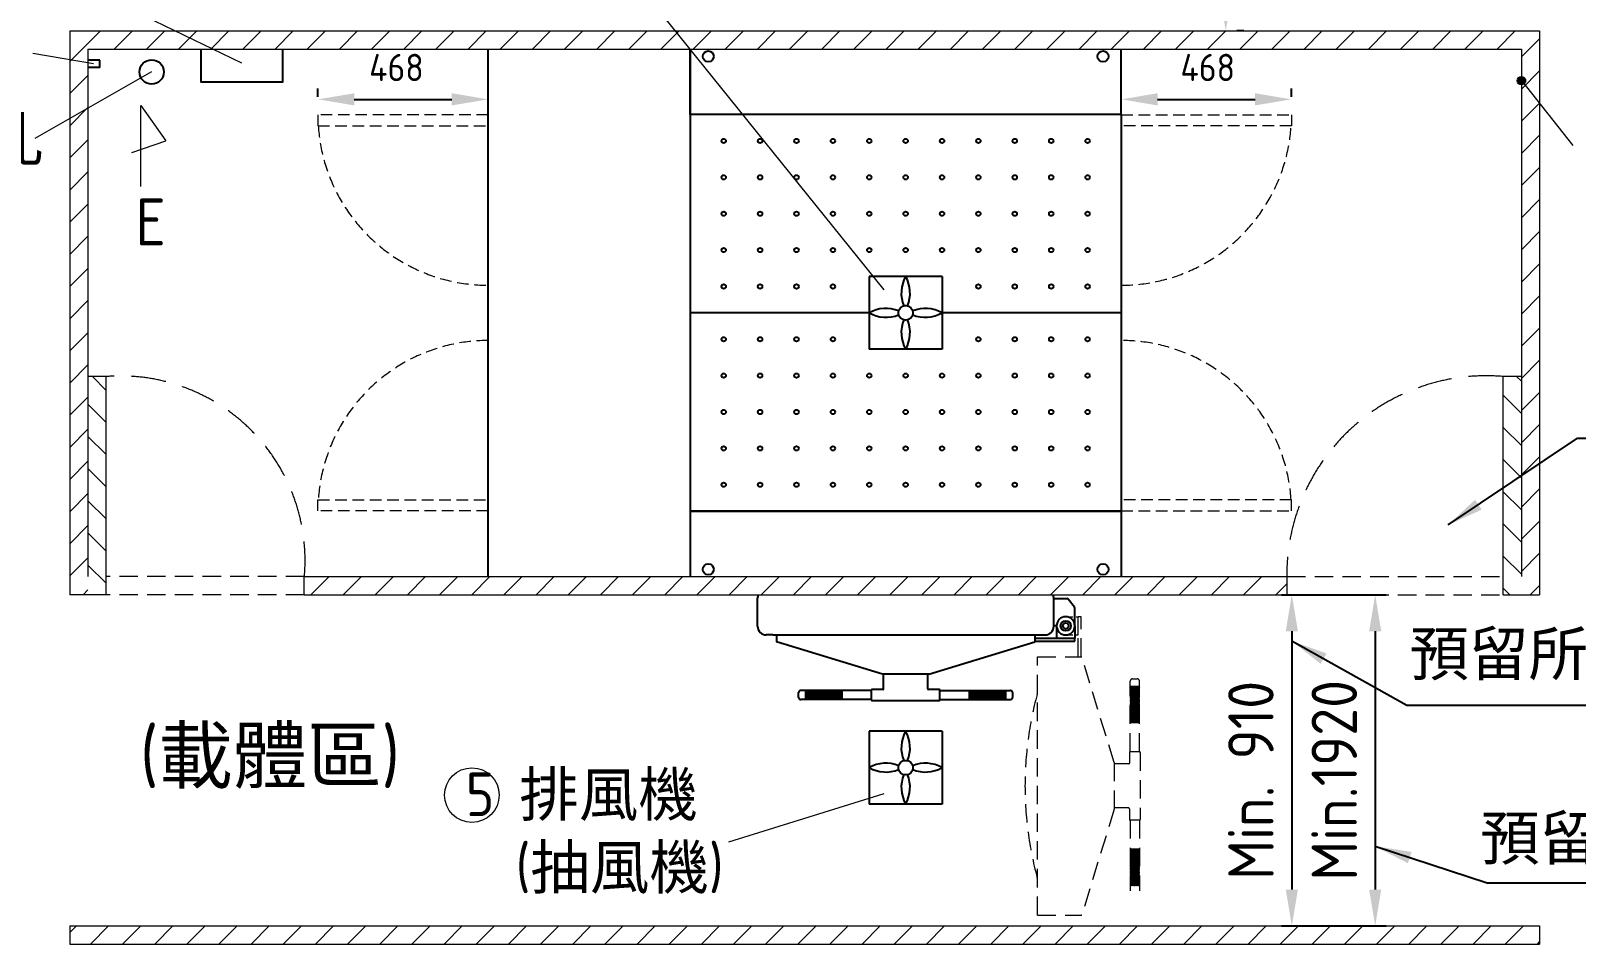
# Model space of a CAD drawing. Header units: millimetres. Extents: x 0 to 16115, y -10 to 11340.
# Drawn here: x 9635 to 13882, y 6828 to 9338 of the extents above; entities that cross this region are included whole.
import ezdxf

# ---------------------------------------------------------------- set-up
doc = ezdxf.new("R2010")
doc.units = ezdxf.units.MM
doc.header["$MEASUREMENT"] = 0
doc.linetypes.add('HIDDEN', pattern=[9.525, 6.35, -3.175])
doc.layers.get('0').update_dxf_attribs({"lineweight": 25})
for name, color, linetype, lineweight in [('D', 3, 'Continuous', 13), ('H', 2, 'HIDDEN', 15), ('S', 4, 'Continuous', 15)]:
    doc.layers.add(name, color=color, linetype=linetype, lineweight=lineweight)
doc.styles.get("Standard").update_dxf_attribs({"font": 'KAIU.TTF'})
doc.styles.add('STU25', font='isocp2.shx')
doc.dimstyles.new('STU25', dxfattribs={"dimscale": 50, "dimtxt": 2.5, "dimasz": 2, "dimexe": 0.6, "dimexo": 1, "dimgap": 1, "dimtad": 1, "dimdsep": 46, "dimtxsty": 'STU25', "dimcen": 2, "dimazin": 2, "dimtfac": 1, "dimtmove": 0, "dimatfit": 3, "dimfxl": 0, "dimtolj": 1, "dimtzin": 0, "dimarcsym": 0})
doc.dimstyles.new('STU25$7', dxfattribs={"dimscale": 50, "dimtxt": 2.5, "dimasz": 2, "dimexe": 1.25, "dimexo": 0.625, "dimgap": 1, "dimtad": 0, "dimdec": 4, "dimdsep": 46, "dimtxsty": 'STU25', "dimcen": 2.5, "dimazin": 2, "dimtfac": 1, "dimtdec": 4, "dimtmove": 0, "dimatfit": 3, "dimfxl": 0, "dimtolj": 1, "dimtzin": 0, "dimarcsym": 0})
pattern_1 = [(45, (5042.114, 19395.65), (-44.19417, 44.19417), [])]

# ---------------------------------------------------------------- blocks, each defined once
blk = doc.blocks.new('*D3')
at = {"layer": 'D', "color": 0, "lineweight": -2}
for p, q in [((13072.5, 7788.1), (13360.3, 7788.1)), ((13330.3, 7688.1), (13330.3, 6978.1)), ((13072.5, 6878.1), (13360.3, 6878.1))]:
    blk.add_line(p, q, dxfattribs=at)
at = {"layer": 'D', "color": 0}
for points in [[(13346.9, 7688.1), (13313.6, 7688.1), (13330.3, 7788.1)], [(13313.6, 6978.1), (13346.9, 6978.1), (13330.3, 6878.1)]]:
    blk.add_solid(points, dxfattribs=at)
at = {"layer": 'Defpoints', "color": 0}
for p in [(13022.5, 7788.1), (13022.5, 6878.1), (13330.3, 6878.1)]:
    blk.add_point(p, dxfattribs=at)
at = {"layer": 'D', "color": 0, "insert": (13217.8, 7278.1), "char_height": 125, "attachment_point": 5, "rotation": 90, "style": 'STU25'}
blk.add_mtext('\\A1;{\\Fisocp2.shx;Min.1920}', dxfattribs=at)
blk = doc.blocks.new('*D9')
at = {"layer": 'D', "color": 0, "lineweight": -2}
for p, q in [((13072.5, 7788.1), (13131.1, 7788.1)), ((13101.1, 7688.1), (13101.1, 6978.1)), ((13072.5, 6878.1), (13131.1, 6878.1))]:
    blk.add_line(p, q, dxfattribs=at)
at = {"layer": 'D', "color": 0}
for points in [[(13117.8, 7688.1), (13084.4, 7688.1), (13101.1, 7788.1)], [(13084.4, 6978.1), (13117.8, 6978.1), (13101.1, 6878.1)]]:
    blk.add_solid(points, dxfattribs=at)
at = {"layer": 'Defpoints', "color": 0}
for p in [(13022.5, 7788.1), (13022.5, 6878.1), (13101.1, 6878.1)]:
    blk.add_point(p, dxfattribs=at)
at = {"layer": 'D', "color": 0, "insert": (12988.6, 7278.1), "char_height": 125, "attachment_point": 5, "rotation": 90, "style": 'STU25'}
blk.add_mtext('\\A1;{\\Fisocp2.shx;Min. 910}', dxfattribs=at)
blk = doc.blocks.new('*D20')
at = {"layer": 'D', "color": 0, "lineweight": -2}
for p, q in [((12572.6, 10218.4), (12949.5, 10218.4)), ((12919.5, 10118.4), (12919.5, 9438.1)), ((12969.5, 9338.1), (12949.5, 9338.1))]:
    blk.add_line(p, q, dxfattribs=at)
at = {"layer": 'D', "color": 0}
for points in [[(12936.2, 10118.4), (12902.9, 10118.4), (12919.5, 10218.4)], [(12902.9, 9438.1), (12936.2, 9438.1), (12919.5, 9338.1)]]:
    blk.add_solid(points, dxfattribs=at)
at = {"layer": 'Defpoints', "color": 0}
for p in [(12522.6, 10218.4), (12919.5, 9338.1), (12919.5, 9338.1)]:
    blk.add_point(p, dxfattribs=at)
at = {"layer": 'D', "color": 0, "insert": (12807, 9778.2), "char_height": 125, "attachment_point": 5, "rotation": 90, "style": 'STU25'}
blk.add_mtext('\\A1;880', dxfattribs=at)
blk = doc.blocks.new('*D29')
at = {"layer": 'Defpoints', "color": 0}
for p in [(13100.1, 9150), (12632.1, 9108.1), (13100.1, 9107.1)]:
    blk.add_point(p, dxfattribs=at)
at = {"layer": 'S', "color": 0, "lineweight": -2}
for p, q in [((12632.1, 9158.1), (12632.1, 9180)), ((13100.1, 9157.1), (13100.1, 9180)), ((12732.1, 9150), (13000.1, 9150))]:
    blk.add_line(p, q, dxfattribs=at)
at = {"layer": 'S', "color": 0}
for points in [[(12732.1, 9166.7), (12732.1, 9133.3), (12632.1, 9150)], [(13000.1, 9133.3), (13000.1, 9166.7), (13100.1, 9150)]]:
    blk.add_solid(points, dxfattribs=at)
at = {"layer": 'S', "color": 0, "insert": (12870, 9237.5), "char_height": 75, "attachment_point": 5, "style": 'STU25'}
blk.add_mtext('\\A1;468', dxfattribs=at)
blk = doc.blocks.new('*D30')
at = {"layer": 'Defpoints', "color": 0}
for p in [(10892.1, 9150), (10424.1, 9107.1), (10892.1, 9107.1)]:
    blk.add_point(p, dxfattribs=at)
at = {"layer": 'S', "color": 0, "lineweight": -2}
for p, q in [((10424.1, 9157.1), (10424.1, 9180)), ((10892.1, 9157.1), (10892.1, 9180)), ((10524.1, 9150), (10792.1, 9150))]:
    blk.add_line(p, q, dxfattribs=at)
at = {"layer": 'S', "color": 0}
for points in [[(10524.1, 9166.7), (10524.1, 9133.3), (10424.1, 9150)], [(10792.1, 9133.3), (10792.1, 9166.7), (10892.1, 9150)]]:
    blk.add_solid(points, dxfattribs=at)
at = {"layer": 'S', "color": 0, "insert": (10640, 9237.5), "char_height": 75, "attachment_point": 5, "style": 'STU25'}
blk.add_mtext('\\A1;468', dxfattribs=at)

msp = doc.modelspace()

# ---------------------------------------------------------------- hatches: boundary and pattern name
msp.add_hatch(color=256).paths.add_polyline_path([(13721.387, 9201.369, 1), (13742.908, 9201.369, 1)])
at = {"layer": 'H', "ltscale": 5}
h = msp.add_hatch(dxfattribs=at)
h.set_pattern_fill('ANSI31', color=256, scale=500, style=0)
h.set_pattern_definition([(45, (-15540.395, -4626.37), (-44.19417, 44.19417), [])])
h.paths.add_polyline_path([(13782.148, 7788.086), (13782.148, 9338.086), (9742.148, 9338.086), (9742.148, 7788.086), (9792.148, 7788.086), (9792.148, 7838.086), (9792.148, 8388.086), (9792.148, 9288.086), (13732.148, 9288.086), (13732.148, 9212.13, -0.41421356), (13742.908, 9201.369, -0.41421356), (13732.148, 9190.608), (13732.148, 7838.086), (13732.148, 7788.086)])
h = msp.add_hatch(dxfattribs=at)
h.set_pattern_fill('ANSI31', color=256, scale=500, angle=90, style=0)
h.set_pattern_definition([(135, (225066.15, 23908.043), (-44.194174, -44.194174), [])])
h.paths.add_polyline_path([(9792.148, 7788.086), (9842.148, 7788.086), (9842.148, 8388.086), (9792.148, 8388.086), (9792.148, 7838.086)])
h = msp.add_hatch(dxfattribs=at)
h.set_pattern_fill('ANSI31', color=256, scale=500, angle=90, style=0)
h.set_pattern_definition([(135, (226506.15, 23908.043), (-44.194174, -44.194174), [])])
h.paths.add_polyline_path([(13732.148, 7788.086), (13682.148, 7788.086), (13682.148, 8389.17), (13732.148, 8389.17)])
h = msp.add_hatch(dxfattribs=at)
h.set_pattern_fill('ANSI31', color=256, scale=500, style=0)
h.set_pattern_definition(pattern_1)
edge = h.paths.add_edge_path()
edge.add_line((10386.363, 7788.086), (13087.932, 7788.086))
edge.add_line((13087.932, 7788.086), (13087.932, 7838.086))
edge.add_line((10386.363, 7838.086), (13087.932, 7838.086))
edge.add_line((10386.363, 7788.086), (10386.363, 7838.086))
h = msp.add_hatch(dxfattribs=at)
h.set_pattern_fill('ANSI31', color=256, scale=500, style=0)
h.set_pattern_definition(pattern_1)
edge = h.paths.add_edge_path()
edge.add_line((9742.148, 6878.086), (9742.148, 6828.086))
edge.add_line((9742.148, 6828.086), (13782.148, 6828.086))
edge.add_line((13782.148, 6878.086), (13782.148, 6828.086))
edge.add_line((9742.148, 6878.086), (13782.148, 6878.086))

# ---------------------------------------------------------------- linework, layer by layer
for p, q in [((10892.148, 7838.086), (10892.148, 9288.086)), ((11447.148, 9288.086), (11447.148, 7838.086)), ((11447.148, 9108.086), (11447.148, 9288.086)), ((12632.148, 9108.086), (12632.148, 9288.086)), ((12632.148, 9108.086), (11447.148, 9108.086)), ((12632.148, 9108.086), (11447.148, 9108.086)), ((11447.148, 9108.086), (11447.148, 8563.086)), ((12632.148, 9108.086), (12632.148, 8563.086)), ((11447.148, 8563.086), (11447.148, 8018.086)), ((11939.648, 8563.086), (11447.148, 8563.086)), ((11939.648, 8563.086), (11447.148, 8563.086)), ((12632.148, 8563.086), (12139.648, 8563.086)), ((12632.148, 8563.086), (12139.648, 8563.086)), ((12632.148, 8563.086), (12632.148, 8018.086)), ((11447.148, 8018.086), (12632.148, 8018.086)), ((11447.148, 8018.086), (11447.148, 7838.086)), ((12632.148, 8018.086), (11447.148, 8018.086)), ((12632.148, 8018.086), (12632.148, 7838.086)), ((11632.648, 7701.785), (11632.648, 7778.785)), ((12446.648, 7701.785), (12446.648, 7778.785)), ((12446.648, 7702.785), (12446.648, 7777.785)), ((12446.648, 7777.785), (12454.648, 7777.785)), ((12454.648, 7777.785), (12482.244, 7777.785)), ((12503.552, 7754.155), (12486.149, 7775.909)), ((12504.648, 7702.785), (12504.648, 7751.031)), ((12454.648, 7702.785), (12446.648, 7702.785)), ((12454.648, 7702.785), (12454.648, 7668.785)), ((12504.648, 7702.785), (12504.648, 7668.785)), ((11674.648, 7677.785), (11656.648, 7677.785)), ((11674.648, 7677.785), (12422.648, 7677.785)), ((11684.648, 7677.785), (11684.648, 7658.785)), ((11975.648, 7569.786), (11684.648, 7658.785)), ((12103.648, 7569.786), (12394.648, 7658.785)), ((12394.648, 7677.785), (12394.648, 7658.785)), ((12394.648, 7668.785), (12504.648, 7668.785)), ((12394.648, 7660.785), (12504.648, 7660.785)), ((12404.648, 7677.785), (12422.648, 7677.785)), ((12454.648, 7668.785), (12504.648, 7668.785)), ((12504.648, 7660.785), (12504.648, 7668.785)), ((12103.648, 7569.786), (11975.648, 7569.786)), ((11979.148, 7529.786), (11979.148, 7569.786)), ((12100.148, 7529.786), (12100.148, 7569.786)), ((11745.541, 7506.086), (11745.541, 7519.486)), ((11945.541, 7525.486), (11751.541, 7525.486)), ((11765.541, 7502.509), (11788.519, 7525.486)), ((11765.541, 7504.509), (11786.519, 7525.486)), ((11765.541, 7506.509), (11784.519, 7525.486)), ((11765.541, 7500.509), (11790.519, 7525.486)), ((11765.541, 7514.509), (11776.519, 7525.486)), ((11765.541, 7516.509), (11774.519, 7525.486)), ((11765.541, 7512.509), (11778.519, 7525.486)), ((11765.541, 7500.086), (11765.541, 7525.486)), ((11765.541, 7508.509), (11782.519, 7525.486)), ((11765.541, 7510.509), (11780.519, 7525.486)), ((11765.541, 7518.509), (11772.519, 7525.486)), ((11765.541, 7524.509), (11766.519, 7525.486)), ((11765.541, 7522.509), (11768.519, 7525.486)), ((11765.541, 7520.509), (11770.519, 7525.486)), ((11789.355, 7500.086), (11765.541, 7523.9)), ((11787.355, 7500.086), (11765.541, 7521.9)), ((11785.355, 7500.086), (11765.541, 7519.9)), ((11783.355, 7500.086), (11765.541, 7517.9)), ((11791.355, 7500.086), (11765.955, 7525.486)), ((11767.119, 7500.086), (11792.519, 7525.486)), ((11793.355, 7500.086), (11767.955, 7525.486)), ((11769.119, 7500.086), (11794.519, 7525.486)), ((11795.355, 7500.086), (11769.955, 7525.486)), ((11771.119, 7500.086), (11796.519, 7525.486)), ((11797.355, 7500.086), (11771.955, 7525.486)), ((11773.119, 7500.086), (11798.519, 7525.486)), ((11799.355, 7500.086), (11773.955, 7525.486)), ((11775.119, 7500.086), (11800.519, 7525.486)), ((11801.355, 7500.086), (11775.955, 7525.486)), ((11777.119, 7500.086), (11802.519, 7525.486)), ((11803.355, 7500.086), (11777.955, 7525.486)), ((11779.119, 7500.086), (11804.519, 7525.486)), ((11805.355, 7500.086), (11779.955, 7525.486)), ((11781.119, 7500.086), (11806.519, 7525.486)), ((11807.355, 7500.086), (11781.955, 7525.486)), ((11783.119, 7500.086), (11808.519, 7525.486)), ((11809.355, 7500.086), (11783.955, 7525.486)), ((11785.119, 7500.086), (11810.519, 7525.486)), ((11811.355, 7500.086), (11785.955, 7525.486)), ((11787.119, 7500.086), (11812.519, 7525.486)), ((11813.355, 7500.086), (11787.955, 7525.486)), ((11789.119, 7500.086), (11814.519, 7525.486)), ((11815.355, 7500.086), (11789.955, 7525.486)), ((11791.119, 7500.086), (11816.519, 7525.486)), ((11817.355, 7500.086), (11791.955, 7525.486)), ((11793.119, 7500.086), (11818.519, 7525.486)), ((11819.355, 7500.086), (11793.955, 7525.486)), ((11795.119, 7500.086), (11820.519, 7525.486)), ((11821.355, 7500.086), (11795.955, 7525.486)), ((11797.119, 7500.086), (11822.519, 7525.486)), ((11823.355, 7500.086), (11797.955, 7525.486)), ((11799.119, 7500.086), (11824.519, 7525.486)), ((11825.355, 7500.086), (11799.955, 7525.486)), ((11801.119, 7500.086), (11826.519, 7525.486)), ((11827.355, 7500.086), (11801.955, 7525.486)), ((11803.119, 7500.086), (11828.519, 7525.486)), ((11829.355, 7500.086), (11803.955, 7525.486)), ((11805.119, 7500.086), (11830.519, 7525.486)), ((11831.355, 7500.086), (11805.955, 7525.486)), ((11807.119, 7500.086), (11832.519, 7525.486)), ((11833.355, 7500.086), (11807.955, 7525.486)), ((11809.119, 7500.086), (11834.519, 7525.486)), ((11835.355, 7500.086), (11809.955, 7525.486)), ((11811.119, 7500.086), (11836.519, 7525.486)), ((11837.355, 7500.086), (11811.955, 7525.486)), ((11813.119, 7500.086), (11838.519, 7525.486)), ((11839.355, 7500.086), (11813.955, 7525.486)), ((11815.119, 7500.086), (11840.519, 7525.486)), ((11841.355, 7500.086), (11815.955, 7525.486)), ((11817.119, 7500.086), (11842.519, 7525.486)), ((11843.355, 7500.086), (11817.955, 7525.486)), ((11819.119, 7500.086), (11844.519, 7525.486)), ((11845.355, 7500.086), (11819.955, 7525.486)), ((11821.119, 7500.086), (11846.519, 7525.486)), ((11847.355, 7500.086), (11821.955, 7525.486)), ((11823.119, 7500.086), (11848.519, 7525.486)), ((11849.355, 7500.086), (11823.955, 7525.486)), ((11825.119, 7500.086), (11850.519, 7525.486)), ((11851.355, 7500.086), (11825.955, 7525.486)), ((11827.119, 7500.086), (11852.519, 7525.486)), ((11853.355, 7500.086), (11827.955, 7525.486)), ((11829.119, 7500.086), (11854.519, 7525.486)), ((11855.355, 7500.086), (11829.955, 7525.486)), ((11831.119, 7500.086), (11856.519, 7525.486)), ((11857.355, 7500.086), (11831.955, 7525.486)), ((11833.119, 7500.086), (11858.519, 7525.486)), ((11859.355, 7500.086), (11833.955, 7525.486)), ((11835.119, 7500.086), (11860.519, 7525.486)), ((11861.355, 7500.086), (11835.955, 7525.486)), ((11837.119, 7500.086), (11862.519, 7525.486)), ((11863.355, 7500.086), (11837.955, 7525.486)), ((11839.119, 7500.086), (11864.519, 7525.486)), ((11865.355, 7500.086), (11839.955, 7525.486)), ((11841.119, 7500.086), (11865.541, 7524.509)), ((11865.541, 7501.9), (11841.955, 7525.486)), ((11843.119, 7500.086), (11865.541, 7522.509)), ((11865.541, 7503.9), (11843.955, 7525.486)), ((11845.119, 7500.086), (11865.541, 7520.509)), ((11865.541, 7505.9), (11845.955, 7525.486)), ((11847.119, 7500.086), (11865.541, 7518.509)), ((11865.541, 7507.9), (11847.955, 7525.486)), ((11865.541, 7509.9), (11849.955, 7525.486)), ((11865.541, 7511.9), (11851.955, 7525.486)), ((11865.541, 7513.9), (11853.955, 7525.486)), ((11865.541, 7515.9), (11855.955, 7525.486)), ((11865.541, 7517.9), (11857.955, 7525.486)), ((11865.541, 7519.9), (11859.955, 7525.486)), ((11865.541, 7521.9), (11861.955, 7525.486)), ((11865.541, 7523.9), (11863.955, 7525.486)), ((11865.541, 7500.086), (11865.541, 7525.486)), ((11945.541, 7499.786), (11945.541, 7525.786)), ((11977.148, 7527.786), (11947.541, 7527.786)), ((12131.754, 7527.786), (12102.148, 7527.786)), ((12133.754, 7499.786), (12133.754, 7525.786)), ((12133.754, 7525.486), (12327.754, 7525.486)), ((12228.177, 7525.486), (12213.754, 7511.063)), ((12230.177, 7525.486), (12213.754, 7509.063)), ((12232.177, 7525.486), (12213.754, 7507.063)), ((12234.177, 7525.486), (12213.754, 7505.063)), ((12236.177, 7525.486), (12213.754, 7503.063)), ((12238.177, 7525.486), (12213.754, 7501.063)), ((12213.754, 7525.486), (12213.754, 7500.086)), ((12218.177, 7525.486), (12213.754, 7521.063)), ((12220.177, 7525.486), (12213.754, 7519.063)), ((12222.177, 7525.486), (12213.754, 7517.063)), ((12224.177, 7525.486), (12213.754, 7515.063)), ((12226.177, 7525.486), (12213.754, 7513.063)), ((12216.177, 7525.486), (12213.754, 7523.063)), ((12213.754, 7523.673), (12237.34, 7500.086)), ((12213.754, 7521.673), (12235.34, 7500.086)), ((12213.754, 7519.673), (12233.34, 7500.086)), ((12213.754, 7517.673), (12231.34, 7500.086)), ((12213.94, 7525.486), (12239.34, 7500.086)), ((12240.177, 7525.486), (12214.777, 7500.086)), ((12215.94, 7525.486), (12241.34, 7500.086)), ((12242.177, 7525.486), (12216.777, 7500.086)), ((12217.94, 7525.486), (12243.34, 7500.086)), ((12244.177, 7525.486), (12218.777, 7500.086)), ((12219.94, 7525.486), (12245.34, 7500.086)), ((12246.177, 7525.486), (12220.777, 7500.086)), ((12221.94, 7525.486), (12247.34, 7500.086)), ((12248.177, 7525.486), (12222.777, 7500.086)), ((12223.94, 7525.486), (12249.34, 7500.086)), ((12250.177, 7525.486), (12224.777, 7500.086)), ((12225.94, 7525.486), (12251.34, 7500.086)), ((12252.177, 7525.486), (12226.777, 7500.086)), ((12227.94, 7525.486), (12253.34, 7500.086)), ((12254.177, 7525.486), (12228.777, 7500.086)), ((12229.94, 7525.486), (12255.34, 7500.086)), ((12256.177, 7525.486), (12230.777, 7500.086)), ((12231.94, 7525.486), (12257.34, 7500.086)), ((12258.177, 7525.486), (12232.777, 7500.086)), ((12233.94, 7525.486), (12259.34, 7500.086)), ((12260.177, 7525.486), (12234.777, 7500.086)), ((12235.94, 7525.486), (12261.34, 7500.086)), ((12262.177, 7525.486), (12236.777, 7500.086)), ((12237.94, 7525.486), (12263.34, 7500.086)), ((12264.177, 7525.486), (12238.777, 7500.086)), ((12239.94, 7525.486), (12265.34, 7500.086)), ((12266.177, 7525.486), (12240.777, 7500.086)), ((12241.94, 7525.486), (12267.34, 7500.086)), ((12268.177, 7525.486), (12242.777, 7500.086)), ((12243.94, 7525.486), (12269.34, 7500.086)), ((12270.177, 7525.486), (12244.777, 7500.086)), ((12245.94, 7525.486), (12271.34, 7500.086)), ((12272.177, 7525.486), (12246.777, 7500.086)), ((12247.94, 7525.486), (12273.34, 7500.086)), ((12274.177, 7525.486), (12248.777, 7500.086)), ((12249.94, 7525.486), (12275.34, 7500.086)), ((12276.177, 7525.486), (12250.777, 7500.086)), ((12251.94, 7525.486), (12277.34, 7500.086)), ((12278.177, 7525.486), (12252.777, 7500.086)), ((12253.94, 7525.486), (12279.34, 7500.086)), ((12280.177, 7525.486), (12254.777, 7500.086)), ((12255.94, 7525.486), (12281.34, 7500.086)), ((12282.177, 7525.486), (12256.777, 7500.086)), ((12257.94, 7525.486), (12283.34, 7500.086)), ((12284.177, 7525.486), (12258.777, 7500.086)), ((12259.94, 7525.486), (12285.34, 7500.086)), ((12286.177, 7525.486), (12260.777, 7500.086)), ((12261.94, 7525.486), (12287.34, 7500.086)), ((12288.177, 7525.486), (12262.777, 7500.086)), ((12263.94, 7525.486), (12289.34, 7500.086)), ((12290.177, 7525.486), (12264.777, 7500.086)), ((12265.94, 7525.486), (12291.34, 7500.086)), ((12292.177, 7525.486), (12266.777, 7500.086)), ((12267.94, 7525.486), (12293.34, 7500.086)), ((12294.177, 7525.486), (12268.777, 7500.086)), ((12269.94, 7525.486), (12295.34, 7500.086)), ((12296.177, 7525.486), (12270.777, 7500.086)), ((12271.94, 7525.486), (12297.34, 7500.086)), ((12298.177, 7525.486), (12272.777, 7500.086)), ((12273.94, 7525.486), (12299.34, 7500.086)), ((12300.177, 7525.486), (12274.777, 7500.086)), ((12275.94, 7525.486), (12301.34, 7500.086)), ((12302.177, 7525.486), (12276.777, 7500.086)), ((12277.94, 7525.486), (12303.34, 7500.086)), ((12304.177, 7525.486), (12278.777, 7500.086)), ((12279.94, 7525.486), (12305.34, 7500.086)), ((12306.177, 7525.486), (12280.777, 7500.086)), ((12281.94, 7525.486), (12307.34, 7500.086)), ((12308.177, 7525.486), (12282.777, 7500.086)), ((12283.94, 7525.486), (12309.34, 7500.086)), ((12310.177, 7525.486), (12284.777, 7500.086)), ((12285.94, 7525.486), (12311.34, 7500.086)), ((12312.177, 7525.486), (12286.777, 7500.086)), ((12287.94, 7525.486), (12313.34, 7500.086)), ((12313.754, 7525.063), (12288.777, 7500.086)), ((12289.94, 7525.486), (12313.754, 7501.673)), ((12313.754, 7523.063), (12290.777, 7500.086)), ((12291.94, 7525.486), (12313.754, 7503.673)), ((12313.754, 7521.063), (12292.777, 7500.086)), ((12293.94, 7525.486), (12313.754, 7505.673)), ((12313.754, 7519.063), (12294.777, 7500.086)), ((12295.94, 7525.486), (12313.754, 7507.673)), ((12297.94, 7525.486), (12313.754, 7509.673)), ((12299.94, 7525.486), (12313.754, 7511.673)), ((12301.94, 7525.486), (12313.754, 7513.673)), ((12303.94, 7525.486), (12313.754, 7515.673)), ((12305.94, 7525.486), (12313.754, 7517.673)), ((12307.94, 7525.486), (12313.754, 7519.673)), ((12309.94, 7525.486), (12313.754, 7521.673)), ((12311.94, 7525.486), (12313.754, 7523.673)), ((12313.754, 7525.486), (12313.754, 7500.086)), ((12333.754, 7519.486), (12333.754, 7506.086)), ((11945.541, 7500.086), (11751.541, 7500.086)), ((11781.355, 7500.086), (11765.541, 7515.9)), ((11779.355, 7500.086), (11765.541, 7513.9)), ((11777.355, 7500.086), (11765.541, 7511.9)), ((11775.355, 7500.086), (11765.541, 7509.9)), ((11773.355, 7500.086), (11765.541, 7507.9)), ((11771.355, 7500.086), (11765.541, 7505.9)), ((11769.355, 7500.086), (11765.541, 7503.9)), ((11767.355, 7500.086), (11765.541, 7501.9)), ((11849.119, 7500.086), (11865.541, 7516.509)), ((11851.119, 7500.086), (11865.541, 7514.509)), ((11853.119, 7500.086), (11865.541, 7512.509)), ((11855.119, 7500.086), (11865.541, 7510.509)), ((11857.119, 7500.086), (11865.541, 7508.509)), ((11859.119, 7500.086), (11865.541, 7506.509)), ((11861.119, 7500.086), (11865.541, 7504.509)), ((11863.119, 7500.086), (11865.541, 7502.509)), ((11947.541, 7497.786), (12131.754, 7497.786)), ((12133.754, 7500.086), (12327.754, 7500.086)), ((12213.754, 7515.673), (12229.34, 7500.086)), ((12213.754, 7513.673), (12227.34, 7500.086)), ((12213.754, 7511.673), (12225.34, 7500.086)), ((12213.754, 7509.673), (12223.34, 7500.086)), ((12213.754, 7507.673), (12221.34, 7500.086)), ((12213.754, 7505.673), (12219.34, 7500.086)), ((12213.754, 7503.673), (12217.34, 7500.086)), ((12213.754, 7501.673), (12215.34, 7500.086)), ((12313.754, 7517.063), (12296.777, 7500.086)), ((12313.754, 7515.063), (12298.777, 7500.086)), ((12313.754, 7513.063), (12300.777, 7500.086)), ((12313.754, 7511.063), (12302.777, 7500.086)), ((12313.754, 7509.063), (12304.777, 7500.086)), ((12313.754, 7507.063), (12306.777, 7500.086)), ((12313.754, 7505.063), (12308.777, 7500.086)), ((12313.754, 7503.063), (12310.777, 7500.086)), ((12313.754, 7501.063), (12312.777, 7500.086))]:
    msp.add_line(p, q)
at = {"linetype": 'Continuous'}
for p, q in [((9824.523, 9257.801), (9792.148, 9257.801)), ((9824.523, 9237.801), (9792.148, 9237.801)), ((9824.523, 9237.801), (9824.523, 9257.801)), ((12139.648, 8663.086), (11939.648, 8663.086)), ((11939.648, 8663.086), (11939.648, 8463.086)), ((12139.648, 8663.086), (12139.648, 8463.086)), ((12139.648, 8463.086), (11939.648, 8463.086)), ((12139.648, 7413.086), (11939.648, 7413.086)), ((11939.648, 7413.086), (11939.648, 7213.086)), ((12139.648, 7413.086), (12139.648, 7213.086)), ((12139.648, 7213.086), (11939.648, 7213.086))]:
    msp.add_line(p, q, dxfattribs=at)
msp.add_lwpolyline([(10102.591, 9288.086), (10102.591, 9198.488), (10327.299, 9198.488), (10327.299, 9288.086)], dxfattribs=at)
for centre, radius in [((11497.148, 9268.086), 15), ((12582.148, 9268.086), 15), ((9967.148, 9225.265), 33.5), ((13732.148, 9201.369), 10.761), ((11539.648, 9035.586), 6), ((11639.648, 9035.586), 6), ((11739.648, 9035.586), 6), ((11839.648, 9035.586), 6), ((11939.648, 9035.586), 6), ((12039.648, 9035.586), 6), ((12139.648, 9035.586), 6), ((12239.648, 9035.586), 6), ((12339.648, 9035.586), 6), ((12439.648, 9035.586), 6), ((12539.648, 9035.586), 6), ((11539.648, 8935.586), 6), ((11639.648, 8935.586), 6), ((11739.648, 8935.586), 6), ((11839.648, 8935.586), 6), ((11939.648, 8935.586), 6), ((12039.648, 8935.586), 6), ((12139.648, 8935.586), 6), ((12239.648, 8935.586), 6), ((12339.648, 8935.586), 6), ((12439.648, 8935.586), 6), ((12539.648, 8935.586), 6), ((11539.648, 8835.586), 6), ((11639.648, 8835.586), 6), ((11739.648, 8835.586), 6), ((11839.648, 8835.586), 6), ((11939.648, 8835.586), 6), ((12039.648, 8835.586), 6), ((12139.648, 8835.586), 6), ((12239.648, 8835.586), 6), ((12339.648, 8835.586), 6), ((12439.648, 8835.586), 6), ((12539.648, 8835.586), 6), ((11539.648, 8735.586), 6), ((11639.648, 8735.586), 6), ((11739.648, 8735.586), 6), ((11839.648, 8735.586), 6), ((11939.648, 8735.586), 6), ((12039.648, 8735.586), 6), ((12139.648, 8735.586), 6), ((12239.648, 8735.586), 6), ((12339.648, 8735.586), 6), ((12439.648, 8735.586), 6), ((12539.648, 8735.586), 6), ((11539.648, 8635.586), 6), ((11639.648, 8635.586), 6), ((11739.648, 8635.586), 6), ((11839.648, 8635.586), 6), ((12239.648, 8635.586), 6), ((12339.648, 8635.586), 6), ((12439.648, 8635.586), 6), ((12539.648, 8635.586), 6), ((12039.648, 8563.086), 20), ((11539.648, 8490.586), 6), ((11639.648, 8490.586), 6), ((11739.648, 8490.586), 6), ((11839.648, 8490.586), 6), ((12239.648, 8490.586), 6), ((12339.648, 8490.586), 6), ((12439.648, 8490.586), 6), ((12539.648, 8490.586), 6), ((11539.648, 8390.586), 6), ((11639.648, 8390.586), 6), ((11739.648, 8390.586), 6), ((11839.648, 8390.586), 6), ((11939.648, 8390.586), 6), ((12039.648, 8390.586), 6), ((12139.648, 8390.586), 6), ((12239.648, 8390.586), 6), ((12339.648, 8390.586), 6), ((12439.648, 8390.586), 6), ((12539.648, 8390.586), 6), ((11539.648, 8290.586), 6), ((11639.648, 8290.586), 6), ((11739.648, 8290.586), 6), ((11839.648, 8290.586), 6), ((11939.648, 8290.586), 6), ((12039.648, 8290.586), 6), ((12139.648, 8290.586), 6), ((12239.648, 8290.586), 6), ((12339.648, 8290.586), 6), ((12439.648, 8290.586), 6), ((12539.648, 8290.586), 6), ((11539.648, 8190.586), 6), ((11639.648, 8190.586), 6), ((11739.648, 8190.586), 6), ((11839.648, 8190.586), 6), ((11939.648, 8190.586), 6), ((12039.648, 8190.586), 6), ((12139.648, 8190.586), 6), ((12239.648, 8190.586), 6), ((12339.648, 8190.586), 6), ((12439.648, 8190.586), 6), ((12539.648, 8190.586), 6), ((11539.648, 8090.586), 6), ((11639.648, 8090.586), 6), ((11739.648, 8090.586), 6), ((11839.648, 8090.586), 6), ((11939.648, 8090.586), 6), ((12039.648, 8090.586), 6), ((12139.648, 8090.586), 6), ((12239.648, 8090.586), 6), ((12339.648, 8090.586), 6), ((12439.648, 8090.586), 6), ((12539.648, 8090.586), 6), ((11497.148, 7858.086), 15), ((12582.148, 7858.086), 15), ((12479.648, 7702.785), 14), ((12479.648, 7702.785), 8), ((12039.648, 7313.086), 20), ((12039.648, 7313.086), 20), ((12039.648, 7313.086), 20), ((12039.648, 7313.086), 20)]:
    msp.add_circle(centre, radius)
for centre, radius, start, end in [((12120.672, 8617.211), 93.11, 150.481802, 201.977032), ((11958.623, 8617.211), 93.11, 338.022968, 29.518198), ((11985.523, 8482.062), 93.11, 68.022968, 119.518198), ((11985.523, 8644.111), 93.11, 240.481802, 291.977032), ((12120.672, 8508.962), 93.11, 158.022968, 209.518198), ((11958.623, 8508.962), 93.11, 330.481802, 21.977032), ((12093.772, 8482.062), 93.11, 60.481802, 111.977032), ((12093.772, 8644.111), 93.11, 248.022968, 299.518198), ((11656.648, 7778.785), 24, 157.198577, 180), ((12422.648, 7778.785), 24, 0, 22.801423), ((12482.244, 7772.785), 5, 38.659808, 90), ((12499.648, 7751.031), 5, 0, 38.659808), ((11656.648, 7701.785), 24, 180, 270), ((12422.648, 7701.785), 24, 270, 0), ((12479.648, 7702.785), 25, 0, 180), ((12479.648, 7702.785), 25, 180, 0), ((11751.541, 7519.486), 6, 90, 180), ((11947.541, 7525.786), 2, 90, 180), ((11977.148, 7529.786), 2, 270, 0), ((12102.148, 7529.786), 2, 180, 270), ((12131.754, 7525.786), 2, 0, 90), ((12327.754, 7519.486), 6, 0, 90), ((11751.541, 7506.086), 6, 180, 270), ((11947.541, 7499.786), 2, 180, 270), ((12131.754, 7499.786), 2, 270, 0), ((12327.754, 7506.086), 6, 270, 0), ((12120.672, 7367.211), 93.11, 150.481802, 201.977032), ((11958.623, 7367.211), 93.11, 338.022968, 29.518198), ((11985.523, 7232.062), 93.11, 68.022968, 119.518198), ((11985.523, 7394.111), 93.11, 240.481802, 291.977032), ((12093.772, 7232.062), 93.11, 60.481802, 111.977032), ((12093.772, 7394.111), 93.11, 248.022968, 299.518198), ((12120.672, 7258.962), 93.11, 158.022968, 209.518198), ((11958.623, 7258.962), 93.11, 330.481802, 21.977032)]:
    msp.add_arc(centre, radius, start, end)
at = {"layer": 'D'}
for p, q in [((9640.192, 9527.874), (10214.03, 9250.331)), ((11980.513, 8626.121), (11370.56, 9383.432)), ((9806.848, 9247.404), (9640.516, 9276.188)), ((13732.148, 9201.369), (13873.68, 9022.746)), ((9937.539, 9133.059), (10005.835, 9035.83)), ((9937.539, 8910.384), (9937.539, 9133.059)), ((9912.634, 9003.459), (10005.835, 9035.83)), ((11979.532, 7241.102), (11552.942, 7108.562))]:
    msp.add_line(p, q, dxfattribs=at)
at = {"layer": 'D', "linetype": 'Continuous'}
msp.add_line((9967.148, 9225.265), (9646.459, 9042.083), dxfattribs=at)
at = {"layer": 'D'}
msp.add_circle((10847.314, 7237.542), 75, dxfattribs=at)
at = {"layer": 'H', "ltscale": 5}
for p, q in [((10892.148, 9107.086), (10424.148, 9107.086)), ((10424.148, 9107.086), (10424.148, 9077.086)), ((12632.148, 9107.086), (13100.148, 9107.086)), ((13100.148, 9107.086), (13100.148, 9077.086)), ((10424.148, 9077.086), (10892.148, 9077.086)), ((13100.148, 9077.086), (12632.148, 9077.086)), ((10424.148, 8049.086), (10892.148, 8049.086)), ((10424.148, 8019.086), (10424.148, 8049.086)), ((13100.148, 8049.086), (12632.148, 8049.086)), ((13100.148, 8019.086), (13100.148, 8049.086)), ((10892.148, 8019.086), (10424.148, 8019.086)), ((12632.148, 8019.086), (13100.148, 8019.086))]:
    msp.add_line(p, q, dxfattribs=at)
at = {"layer": 'H', "ltscale": 8}
for p, q in [((10386.363, 7838.086), (9842.148, 7838.086)), ((13087.932, 7838.086), (13682.148, 7838.086)), ((10386.363, 7788.086), (9842.148, 7788.086)), ((13087.932, 7788.086), (13682.148, 7788.086)), ((12513.648, 7617.785), (12513.648, 7727.785)), ((12521.648, 7617.785), (12521.648, 7727.785)), ((12401.648, 6907.785), (12401.648, 7617.785)), ((12401.648, 7617.785), (12522.648, 7617.785)), ((12522.648, 7617.785), (12523.644, 7617.698)), ((12612.643, 7326.785), (12523.644, 7617.698)), ((12656.948, 7356.892), (12656.948, 7550.892)), ((12656.948, 7521.078), (12672.761, 7536.892)), ((12656.948, 7536.892), (12682.348, 7536.892)), ((12656.948, 7519.078), (12674.761, 7536.892)), ((12656.948, 7517.078), (12676.761, 7536.892)), ((12656.948, 7515.078), (12678.761, 7536.892)), ((12656.948, 7513.078), (12680.761, 7536.892)), ((12656.948, 7533.078), (12660.761, 7536.892)), ((12656.948, 7535.078), (12658.761, 7536.892)), ((12656.948, 7525.078), (12668.761, 7536.892)), ((12656.948, 7531.078), (12662.761, 7536.892)), ((12656.948, 7529.078), (12664.761, 7536.892)), ((12656.948, 7527.078), (12666.761, 7536.892)), ((12656.948, 7523.078), (12670.761, 7536.892)), ((12656.948, 7511.078), (12682.348, 7536.478)), ((12656.948, 7535.314), (12682.348, 7509.914)), ((12656.948, 7509.078), (12682.348, 7534.478)), ((12656.948, 7533.314), (12682.348, 7507.914)), ((12656.948, 7507.078), (12682.348, 7532.478)), ((12656.948, 7531.314), (12682.348, 7505.914)), ((12656.948, 7505.078), (12682.348, 7530.478)), ((12656.948, 7529.314), (12682.348, 7503.914)), ((12656.948, 7503.078), (12682.348, 7528.478)), ((12656.948, 7527.314), (12682.348, 7501.914)), ((12656.948, 7501.078), (12682.348, 7526.478)), ((12656.948, 7525.314), (12682.348, 7499.914)), ((12656.948, 7499.078), (12682.348, 7524.478)), ((12656.948, 7523.314), (12682.348, 7497.914)), ((12656.948, 7497.078), (12682.348, 7522.478)), ((12656.948, 7521.314), (12682.348, 7495.914)), ((12656.948, 7495.078), (12682.348, 7520.478)), ((12656.948, 7519.314), (12682.348, 7493.914)), ((12656.948, 7493.078), (12682.348, 7518.478)), ((12657.37, 7536.892), (12682.348, 7511.914)), ((12659.37, 7536.892), (12682.348, 7513.914)), ((12661.37, 7536.892), (12682.348, 7515.914)), ((12662.948, 7556.892), (12676.348, 7556.892)), ((12663.37, 7536.892), (12682.348, 7517.914)), ((12665.37, 7536.892), (12682.348, 7519.914)), ((12667.37, 7536.892), (12682.348, 7521.914)), ((12669.37, 7536.892), (12682.348, 7523.914)), ((12671.37, 7536.892), (12682.348, 7525.914)), ((12673.37, 7536.892), (12682.348, 7527.914)), ((12675.37, 7536.892), (12682.348, 7529.914)), ((12677.37, 7536.892), (12682.348, 7531.914)), ((12679.37, 7536.892), (12682.348, 7533.914)), ((12681.37, 7536.892), (12682.348, 7535.914)), ((12682.348, 7356.892), (12682.348, 7550.892)), ((12656.948, 7517.314), (12682.348, 7491.914)), ((12656.948, 7491.078), (12682.348, 7516.478)), ((12656.948, 7515.314), (12682.348, 7489.914)), ((12656.948, 7489.078), (12682.348, 7514.478)), ((12656.948, 7513.314), (12682.348, 7487.914)), ((12656.948, 7487.078), (12682.348, 7512.478)), ((12656.948, 7511.314), (12682.348, 7485.914)), ((12656.948, 7485.078), (12682.348, 7510.478)), ((12656.948, 7509.314), (12682.348, 7483.914)), ((12656.948, 7483.078), (12682.348, 7508.478)), ((12656.948, 7507.314), (12682.348, 7481.914)), ((12656.948, 7481.078), (12682.348, 7506.478)), ((12656.948, 7505.314), (12682.348, 7479.914)), ((12656.948, 7479.078), (12682.348, 7504.478)), ((12656.948, 7503.314), (12682.348, 7477.914)), ((12656.948, 7477.078), (12682.348, 7502.478)), ((12656.948, 7501.314), (12682.348, 7475.914)), ((12656.948, 7475.078), (12682.348, 7500.478)), ((12656.948, 7499.314), (12682.348, 7473.914)), ((12656.948, 7473.078), (12682.348, 7498.478)), ((12656.948, 7497.314), (12682.348, 7471.914)), ((12656.948, 7471.078), (12682.348, 7496.478)), ((12656.948, 7495.314), (12682.348, 7469.914)), ((12656.948, 7469.078), (12682.348, 7494.478)), ((12656.948, 7493.314), (12682.348, 7467.914)), ((12656.948, 7467.078), (12682.348, 7492.478)), ((12656.948, 7491.314), (12682.348, 7465.914)), ((12656.948, 7465.078), (12682.348, 7490.478)), ((12656.948, 7489.314), (12682.348, 7463.914)), ((12656.948, 7463.078), (12682.348, 7488.478)), ((12656.948, 7487.314), (12682.348, 7461.914)), ((12656.948, 7461.078), (12682.348, 7486.478)), ((12656.948, 7485.314), (12682.348, 7459.914)), ((12656.948, 7459.078), (12682.348, 7484.478)), ((12656.948, 7483.314), (12682.348, 7457.914)), ((12656.948, 7457.078), (12682.348, 7482.478)), ((12656.948, 7481.314), (12682.348, 7455.914)), ((12656.948, 7455.078), (12682.348, 7480.478)), ((12656.948, 7479.314), (12682.348, 7453.914)), ((12656.948, 7453.078), (12682.348, 7478.478)), ((12656.948, 7477.314), (12682.348, 7451.914)), ((12656.948, 7451.078), (12682.348, 7476.478)), ((12656.948, 7475.314), (12682.348, 7449.914)), ((12656.948, 7449.078), (12682.348, 7474.478)), ((12656.948, 7473.314), (12682.348, 7447.914)), ((12656.948, 7447.078), (12682.348, 7472.478)), ((12656.948, 7471.314), (12682.348, 7445.914)), ((12656.948, 7445.078), (12682.348, 7470.478)), ((12656.948, 7469.314), (12682.348, 7443.914)), ((12656.948, 7443.078), (12682.348, 7468.478)), ((12656.948, 7467.314), (12682.348, 7441.914)), ((12656.948, 7441.078), (12682.348, 7466.478)), ((12656.948, 7465.314), (12682.348, 7439.914)), ((12656.948, 7439.078), (12682.348, 7464.478)), ((12656.948, 7463.314), (12682.348, 7437.914)), ((12656.948, 7437.078), (12682.348, 7462.478)), ((12656.948, 7461.314), (12681.37, 7436.892)), ((12656.948, 7459.314), (12679.37, 7436.892)), ((12656.948, 7457.314), (12677.37, 7436.892)), ((12656.948, 7455.314), (12675.37, 7436.892)), ((12656.948, 7453.314), (12673.37, 7436.892)), ((12656.948, 7451.314), (12671.37, 7436.892)), ((12656.948, 7449.314), (12669.37, 7436.892)), ((12656.948, 7447.314), (12667.37, 7436.892)), ((12656.948, 7445.314), (12665.37, 7436.892)), ((12656.948, 7443.314), (12663.37, 7436.892)), ((12656.948, 7441.314), (12661.37, 7436.892)), ((12656.948, 7439.314), (12659.37, 7436.892)), ((12656.948, 7436.892), (12682.348, 7436.892)), ((12658.761, 7436.892), (12682.348, 7460.478)), ((12660.761, 7436.892), (12682.348, 7458.478)), ((12662.761, 7436.892), (12682.348, 7456.478)), ((12664.761, 7436.892), (12682.348, 7454.478)), ((12666.761, 7436.892), (12682.348, 7452.478)), ((12668.761, 7436.892), (12682.348, 7450.478)), ((12670.761, 7436.892), (12682.348, 7448.478)), ((12672.761, 7436.892), (12682.348, 7446.478)), ((12674.761, 7436.892), (12682.348, 7444.478)), ((12676.761, 7436.892), (12682.348, 7442.478)), ((12678.761, 7436.892), (12682.348, 7440.478)), ((12680.761, 7436.892), (12682.348, 7438.478)), ((12654.648, 7354.892), (12654.648, 7325.285)), ((12682.648, 7356.892), (12656.648, 7356.892)), ((12684.648, 7354.892), (12684.648, 7170.679)), ((12612.643, 7326.785), (12612.643, 7198.785)), ((12652.648, 7323.285), (12612.648, 7323.285)), ((12612.643, 7198.785), (12523.644, 6907.698)), ((12652.648, 7202.285), (12612.648, 7202.285)), ((12654.648, 7200.285), (12654.648, 7170.679)), ((12682.648, 7168.679), (12656.648, 7168.679)), ((12656.948, 7168.679), (12656.948, 6974.679)), ((12682.348, 7168.679), (12682.348, 6974.679)), ((12682.348, 7088.679), (12656.948, 7088.679)), ((12680.534, 7088.679), (12656.948, 7065.092)), ((12678.534, 7088.679), (12656.948, 7067.092)), ((12676.534, 7088.679), (12656.948, 7069.092)), ((12674.534, 7088.679), (12656.948, 7071.092)), ((12672.534, 7088.679), (12656.948, 7073.092)), ((12658.534, 7088.679), (12656.948, 7087.092)), ((12664.534, 7088.679), (12656.948, 7081.092)), ((12662.534, 7088.679), (12656.948, 7083.092)), ((12660.534, 7088.679), (12656.948, 7085.092)), ((12670.534, 7088.679), (12656.948, 7075.092)), ((12668.534, 7088.679), (12656.948, 7077.092)), ((12666.534, 7088.679), (12656.948, 7079.092)), ((12682.348, 7088.492), (12656.948, 7063.092)), ((12682.348, 7062.256), (12656.948, 7087.656)), ((12682.348, 7086.492), (12656.948, 7061.092)), ((12682.348, 7060.256), (12656.948, 7085.656)), ((12682.348, 7084.492), (12656.948, 7059.092)), ((12682.348, 7058.256), (12656.948, 7083.656)), ((12682.348, 7082.492), (12656.948, 7057.092)), ((12682.348, 7056.256), (12656.948, 7081.656)), ((12682.348, 7080.492), (12656.948, 7055.092)), ((12682.348, 7054.256), (12656.948, 7079.656)), ((12682.348, 7078.492), (12656.948, 7053.092)), ((12682.348, 7052.256), (12656.948, 7077.656)), ((12682.348, 7076.492), (12656.948, 7051.092)), ((12682.348, 7050.256), (12656.948, 7075.656)), ((12682.348, 7074.492), (12656.948, 7049.092)), ((12682.348, 7048.256), (12656.948, 7073.656)), ((12682.348, 7072.492), (12656.948, 7047.092)), ((12682.348, 7046.256), (12656.948, 7071.656)), ((12682.348, 7070.492), (12656.948, 7045.092)), ((12682.348, 7044.256), (12656.948, 7069.656)), ((12682.348, 7068.492), (12656.948, 7043.092)), ((12682.348, 7042.256), (12656.948, 7067.656)), ((12682.348, 7066.492), (12656.948, 7041.092)), ((12682.348, 7040.256), (12656.948, 7065.656)), ((12682.348, 7064.492), (12656.948, 7039.092)), ((12682.348, 7038.256), (12656.948, 7063.656)), ((12682.348, 7062.492), (12656.948, 7037.092)), ((12682.348, 7036.256), (12656.948, 7061.656)), ((12682.348, 7060.492), (12656.948, 7035.092)), ((12682.348, 7034.256), (12656.948, 7059.656)), ((12682.348, 7058.492), (12656.948, 7033.092)), ((12682.348, 7032.256), (12656.948, 7057.656)), ((12682.348, 7056.492), (12656.948, 7031.092)), ((12682.348, 7030.256), (12656.948, 7055.656)), ((12682.348, 7054.492), (12656.948, 7029.092)), ((12682.348, 7028.256), (12656.948, 7053.656)), ((12682.348, 7052.492), (12656.948, 7027.092)), ((12682.348, 7026.256), (12656.948, 7051.656)), ((12682.348, 7050.492), (12656.948, 7025.092)), ((12682.348, 7064.256), (12657.925, 7088.679)), ((12682.348, 7066.256), (12659.925, 7088.679)), ((12682.348, 7068.256), (12661.925, 7088.679)), ((12682.348, 7070.256), (12663.925, 7088.679)), ((12682.348, 7072.256), (12665.925, 7088.679)), ((12682.348, 7074.256), (12667.925, 7088.679)), ((12682.348, 7076.256), (12669.925, 7088.679)), ((12682.348, 7078.256), (12671.925, 7088.679)), ((12682.348, 7080.256), (12673.925, 7088.679)), ((12682.348, 7082.256), (12675.925, 7088.679)), ((12682.348, 7084.256), (12677.925, 7088.679)), ((12682.348, 7086.256), (12679.925, 7088.679)), ((12682.348, 7024.256), (12656.948, 7049.656)), ((12682.348, 7048.492), (12656.948, 7023.092)), ((12682.348, 7022.256), (12656.948, 7047.656)), ((12682.348, 7046.492), (12656.948, 7021.092)), ((12682.348, 7020.256), (12656.948, 7045.656)), ((12682.348, 7044.492), (12656.948, 7019.092)), ((12682.348, 7018.256), (12656.948, 7043.656)), ((12682.348, 7042.492), (12656.948, 7017.092)), ((12682.348, 7016.256), (12656.948, 7041.656)), ((12682.348, 7040.492), (12656.948, 7015.092)), ((12682.348, 7014.256), (12656.948, 7039.656)), ((12682.348, 7038.492), (12656.948, 7013.092)), ((12682.348, 7012.256), (12656.948, 7037.656)), ((12682.348, 7036.492), (12656.948, 7011.092)), ((12682.348, 7010.256), (12656.948, 7035.656)), ((12682.348, 7034.492), (12656.948, 7009.092)), ((12682.348, 7008.256), (12656.948, 7033.656)), ((12682.348, 7032.492), (12656.948, 7007.092)), ((12682.348, 7006.256), (12656.948, 7031.656)), ((12682.348, 7030.492), (12656.948, 7005.092)), ((12682.348, 7004.256), (12656.948, 7029.656)), ((12682.348, 7028.492), (12656.948, 7003.092)), ((12682.348, 7002.256), (12656.948, 7027.656)), ((12682.348, 7026.492), (12656.948, 7001.092)), ((12682.348, 7000.256), (12656.948, 7025.656)), ((12682.348, 7024.492), (12656.948, 6999.092)), ((12682.348, 6998.256), (12656.948, 7023.656)), ((12682.348, 7022.492), (12656.948, 6997.092)), ((12682.348, 6996.256), (12656.948, 7021.656)), ((12682.348, 7020.492), (12656.948, 6995.092)), ((12682.348, 6994.256), (12656.948, 7019.656)), ((12682.348, 7018.492), (12656.948, 6993.092)), ((12682.348, 6992.256), (12656.948, 7017.656)), ((12682.348, 7016.492), (12656.948, 6991.092)), ((12682.348, 6990.256), (12656.948, 7015.656)), ((12682.348, 7014.492), (12656.948, 6989.092)), ((12681.925, 6988.679), (12656.948, 7013.656)), ((12679.925, 6988.679), (12656.948, 7011.656)), ((12677.925, 6988.679), (12656.948, 7009.656)), ((12682.348, 7012.492), (12658.534, 6988.679)), ((12682.348, 7010.492), (12660.534, 6988.679)), ((12682.348, 7008.492), (12662.534, 6988.679)), ((12675.925, 6988.679), (12656.948, 7007.656)), ((12673.925, 6988.679), (12656.948, 7005.656)), ((12671.925, 6988.679), (12656.948, 7003.656)), ((12669.925, 6988.679), (12656.948, 7001.656)), ((12682.348, 7006.492), (12664.534, 6988.679)), ((12682.348, 7004.492), (12666.534, 6988.679)), ((12682.348, 7002.492), (12668.534, 6988.679)), ((12682.348, 7000.492), (12670.534, 6988.679)), ((12401.648, 6907.785), (12522.648, 6907.785)), ((12523.644, 6907.698), (12522.648, 6907.785))]:
    msp.add_line(p, q, dxfattribs=at)
at = {"layer": 'H', "ltscale": 3}
for p, q in [((12479.648, 7727.785), (12513.648, 7727.785)), ((12513.648, 7677.785), (12513.648, 7727.785)), ((12521.648, 7727.785), (12513.648, 7727.785)), ((12479.648, 7677.785), (12513.648, 7677.785))]:
    msp.add_line(p, q, dxfattribs=at)
at = {"layer": 'H', "ltscale": 5}
for centre, start, end in [((10892.148, 9107.086), 183.675326, 270), ((12632.148, 9107.086), 270, 356.324674), ((10892.148, 8019.086), 90, 176.324674), ((12632.148, 8019.086), 3.675326, 90)]:
    msp.add_arc(centre, 468, start, end, dxfattribs=at)
at = {"layer": 'H', "ltscale": 15}
for centre, radius, start, end in [((9881.409, 7882.054), 507.553, 355.153261, 94.436515), ((13635.352, 7841.87), 548.217, 85.103263, 180.395455)]:
    msp.add_arc(centre, radius, start, end, dxfattribs=at)
at = {"layer": 'H', "ltscale": 3}
msp.add_arc((12479.648, 7702.785), 25, 90, 270, dxfattribs=at)
at = {"layer": 'H', "ltscale": 8}
for centre, radius, start, end in [((12662.948, 7550.892), 6, 90, 180), ((12676.348, 7550.892), 6, 0, 90), ((13331.26, 7262.785), 963.612, 164.854641, 195.145359), ((12219.648, 7563.666), 188, 344.854641, 345.485697), ((12656.648, 7354.892), 2, 90, 180), ((12682.648, 7354.892), 2, 0, 90), ((12652.648, 7325.285), 2, 270, 0), ((12652.648, 7200.285), 2, 0, 90), ((12656.648, 7170.679), 2, 180, 270), ((12682.648, 7170.679), 2, 270, 0), ((12219.648, 6961.905), 188, 14.514303, 15.145359)]:
    msp.add_arc(centre, radius, start, end, dxfattribs=at)
at = {"layer": 'S', "linetype": 'Continuous'}
for p, q in [((9742.148, 9338.086), (9742.148, 7788.086)), ((9742.148, 9338.086), (13782.148, 9338.086)), ((13782.148, 9338.086), (13782.148, 7788.086)), ((9792.148, 9288.086), (9792.148, 8388.086)), ((9792.148, 9288.086), (13732.148, 9288.086)), ((13732.148, 9288.086), (13732.148, 7838.086)), ((9842.148, 7788.086), (9742.148, 7788.086)), ((13682.148, 7788.086), (13782.148, 7788.086)), ((9742.148, 6878.086), (9742.148, 6828.086)), ((9742.148, 6878.086), (13782.148, 6878.086)), ((13782.148, 6878.086), (13782.148, 6828.086)), ((9742.148, 6828.086), (13782.148, 6828.086))]:
    msp.add_line(p, q, dxfattribs=at)
at = {"layer": 'S'}
for p, q in [((9792.148, 8388.086), (9792.148, 7838.086)), ((9842.148, 8388.086), (9792.148, 8388.086)), ((9842.148, 7788.086), (9842.148, 8388.086)), ((13682.148, 7788.086), (13682.148, 8389.17)), ((13682.148, 8389.17), (13732.148, 8389.17)), ((10386.363, 7838.086), (13087.932, 7838.086)), ((10386.363, 7788.086), (10386.363, 7838.086)), ((13087.932, 7788.086), (13087.932, 7838.086)), ((10386.363, 7788.086), (13087.932, 7788.086)), ((12394.324, 7659.966), (12394.56, 7658.789))]:
    msp.add_line(p, q, dxfattribs=at)

# ---------------------------------------------------------------- texts
at = {"layer": 'D', "color": 11, "char_height": 120, "attachment_point": 1, "style": 'STU25'}
for s, insert in [('{\\C3;3 \\f標楷體|b0|i0|c136|p65;排水孔}', (9033.318, 9101.528)), ('{\\C3;5 \\f標楷體|b0|i0|c136|p65;排風機\\P\\Fisocp2.shx;  (\\f標楷體|b0|i0|c136|p65;抽風機\\Fisocp2.shx;)}', (10830.577, 7299.841))]:
    msp.add_mtext(s, dxfattribs=dict(at, insert=insert))
at = {"layer": 'D', "insert": (9922.459, 8877.593), "char_height": 129.6, "attachment_point": 1}
msp.add_mtext('{\\Fisocp2.shx;E}', dxfattribs=at)
at = {"layer": 'D', "color": 11, "attachment_point": 1}
for s, insert, char_height in [('{\\C3;預留所需至少空間\\Fisocp2.shx;(\\f標楷體|b0|i0|c136|p65;不含子母車\\Fisocp2.shx;)}', (13424.247, 7686.551), 120), ('{\\Fisocp2.shx;\\C3;(\\f標楷體|b0|i0|c136|p65;載體區\\Fisocp2.shx;)}', (9935.234, 7421.805), 150), ('{\\C3;預留所需至少空間\\Fisocp2.shx;(\\f標楷體|b0|i0|c136|p65;含子母車\\Fisocp2.shx;)}', (13618.76, 7179.926), 120)]:
    msp.add_mtext(s, dxfattribs=dict(at, insert=insert, char_height=char_height))

# ---------------------------------------------------------------- dimensions: what is measured, and where the dimension line sits
at = {"layer": 'D'}
dim = msp.add_linear_dim(base=(12919.531, 9338.086), p1=(12522.648, 10218.387), p2=(12919.531, 9338.086), angle=90, dimstyle='STU25', override={"dimdec": 0}, dxfattribs=at)
dim.commit()
dim.dimension.update_dxf_attribs({"geometry": '*D20', "text_midpoint": (12807.031, 9778.237)})
for base, text, picture, middle in [((13101.088, 6878.086), '{\\Fisocp2.shx;Min. <>}', '*D9', (13101.088, 7278.086)), ((13330.258, 6878.086), '{\\Fisocp2.shx;Min.1920}', '*D3', (13330.258, 7278.086))]:
    dim = msp.add_linear_dim(base=base, p1=(13022.499, 7788.086), p2=(13022.499, 6878.086), angle=90, text=text, dimstyle='STU25', dxfattribs=at)
    dim.commit()
    dim.dimension.update_dxf_attribs({"geometry": picture, "text_midpoint": middle, "dimtype": 160})
at = {"layer": 'S', "color": 3}
for base, p1, p2, picture, middle in [((10892.148, 9150), (10424.148, 9107.086), (10892.148, 9107.086), '*D30', (10640, 9150)), ((13100.148, 9150), (12632.148, 9108.086), (13100.148, 9107.086), '*D29', (12870, 9150))]:
    dim = msp.add_linear_dim(base=base, p1=p1, p2=p2, dimstyle='STU25', override={"dimtxt": 1.5}, dxfattribs=at)
    dim.commit()
    dim.dimension.update_dxf_attribs({"geometry": picture, "text_midpoint": middle, "dimtype": 160})

# ---------------------------------------------------------------- leaders
at = {"layer": 'D'}
for points in [[(13530.941, 7980.292), (13886.014, 8218.544), (14644.053, 8218.544)], [(13101.088, 7661.231), (13417.623, 7484.93), (15683.236, 7484.93)], [(13330.258, 7097.003), (13638.393, 6996.076), (15740.958, 6996.076)]]:
    msp.add_leader(points, dimstyle='STU25$7', override={"dimgap": 1, "dimtad": 0}, dxfattribs=at)

doc.saveas('drawing.dxf')
